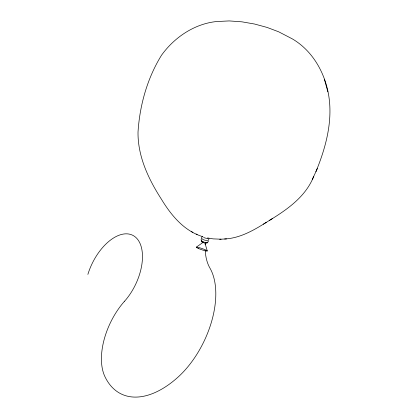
<?xml version="1.0" encoding="UTF-8"?>
<svg xmlns="http://www.w3.org/2000/svg" width="418" height="418" viewBox="0 0 418 418"><rect width="100%" height="100%" fill="white"/><g stroke="black" fill="none" stroke-linecap="round" stroke-linejoin="round"><path stroke-width="0.63" d="M315.914 171.683C325.632 148.097 332.785 121.951 328.841 96.318C325.272 73.239 312.847 50.965 292.375 38.911L278.681 31.805L267.086 27.431L254.557 24.03L241.954 21.835L229.231 20.921L216.21 21.569C194.161 23.957 174.217 37.531 161.484 55.28C147.272 78.286 139.722 105.2 138.018 132.098C137.71 156.4 148.489 179.097 161.353 199.12C171.098 215.207 183.993 230.95 202.683 236.651M269.354 220.469C287.27 209.512 305.809 196.617 313.766 176.271M312.34 179.395L317.366 168.501M207.344 242.163L206.508 242.529M202.223 236.593L201.628 237.481L201.732 238.323M201.685 238.652C199.987 240.042 202.228 241.949 203.749 242.074M201.648 240.663C200.677 242.048 203.446 242.675 204.313 242.936M208.42 240.167L209.021 238.735M196.314 247.169L202.939 242.461M224.628 238.991C239.969 238.203 253.627 230.386 266.287 222.366M263.345 224.205L272.578 218.457M207.5 237.952L213.138 238.882L221.07 239.19M219.675 239.274L226.53 238.887M205.724 243.171L207.203 242.957L207.37 242.132M205.222 242.43L207.882 242.231L208.483 240.794M205.985 242.544L203.718 242.079M203.064 241.823L201.763 241.003M196.167 234.038L197.176 234.55M191.387 231.598L192.886 232.361M204.982 243.151L207.234 250.863M327.864 91.808L324.384 79.227M207.683 240.261A2.816 0.773 14.7 0 1 205.379 240.282A2.816 0.773 14.7 0 1 202.673 239.227M202.406 238.971A2.816 0.773 14.7 0 1 202.322 238.746M208.221 238.197A2.816 0.773 14.7 0 1 203.639 237.434M202.944 236.912A2.816 0.773 14.7 0 1 202.861 236.682M87.874 274.396A43.242 24.108 -64.3 0 1 134.653 236.468A43.242 24.108 -64.3 0 1 124.59 301.206M205.201 250.325A60.051 33.482 -64.3 0 0 209.92 268.063A73.505 40.98 -64.3 0 1 177.655 377.464A97.498 54.356 -64.3 0 1 104.876 376.519A55.892 31.162 -64.3 0 1 124.58 301.179M205.16 244.509A60.051 33.482 -64.3 0 1 205.217 243.307M198.555 248.538A5.826 0.627 19.1 0 0 207.271 251.046A5.826 0.627 19.1 0 0 199.548 247.738A5.826 0.627 19.1 0 0 198.555 248.538"/></g></svg>
